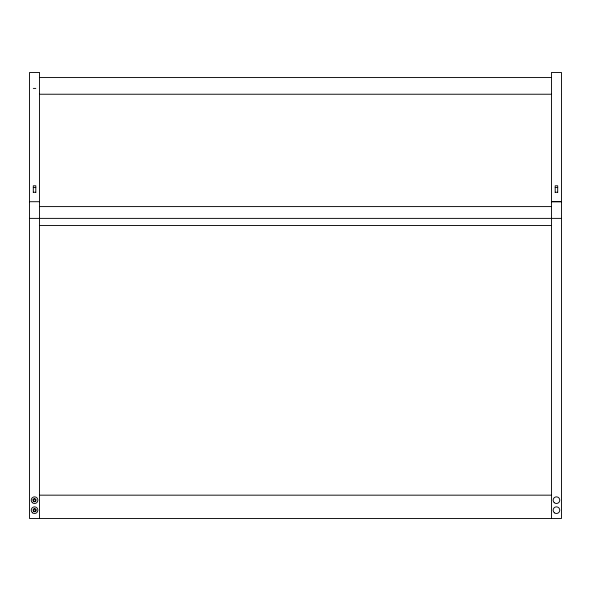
<?xml version="1.0" encoding="UTF-8"?>
<svg xmlns="http://www.w3.org/2000/svg" width="591" height="591" viewBox="0 0 591 591"><rect width="100%" height="100%" fill="white"/><g stroke="black" fill="none" stroke-linecap="round" stroke-linejoin="round"><path stroke-width="0.89" d="M39.553 77.561L551.447 77.561M39.553 94.235L551.447 94.235M33.303 187.561L35.8 187.561M555.2 187.561L557.697 187.561M33.303 192.274L35.8 192.274M555.2 192.274L557.697 192.274M29.55 201.708L39.553 201.708M39.553 206.591L551.447 206.591M29.55 218.382L561.45 218.382M39.553 225.459L551.447 225.452M39.553 495.169L551.447 495.169M557.697 192.422L557.697 185.788L555.2 185.788L555.2 192.422M551.447 518.514L551.447 72.486L561.45 72.486L561.45 518.514L29.55 518.514L29.55 72.486L39.553 72.486L39.553 518.514M35.8 88.399L33.303 88.399M35.8 192.422L35.8 185.788L33.303 185.788L33.303 192.422M33.14 499.269L33 500.932L34.374 501.885L35.881 501.175L36.021 499.513L34.647 498.56L33.14 499.269M33.266 509.257L33.133 510.912L34.5 511.865L36.007 511.156L36.147 509.494L34.78 508.541L33.266 509.257M561.45 201.708L551.447 201.708L561.45 201.708M554.277 502.705A3.332 3.332 0 0 0 559.729 500.791A3.332 3.332 0 0 0 555.341 497.031A3.332 3.332 0 0 0 554.277 502.705M554.454 512.848A3.332 3.332 0 0 0 559.758 510.572A3.332 3.332 0 0 0 555.134 507.115A3.332 3.332 0 0 0 554.454 512.848M34.005 511.119A1.116 1.116 0 0 0 35.748 510.299A1.116 1.116 0 0 0 34.16 509.198A1.116 1.116 0 0 0 34.005 511.119M33.872 501.138A1.116 1.116 0 0 0 35.623 500.318A1.116 1.116 0 0 0 34.034 499.21A1.116 1.116 0 0 0 33.872 501.138M32.379 502.705A3.332 3.332 0 0 0 37.831 500.784A3.332 3.332 0 0 0 33.443 497.031A3.332 3.332 0 0 0 32.379 502.705M32.557 512.848A3.332 3.332 0 0 0 37.861 510.565A3.332 3.332 0 0 0 33.236 507.115A3.332 3.332 0 0 0 32.557 512.848"/></g></svg>
